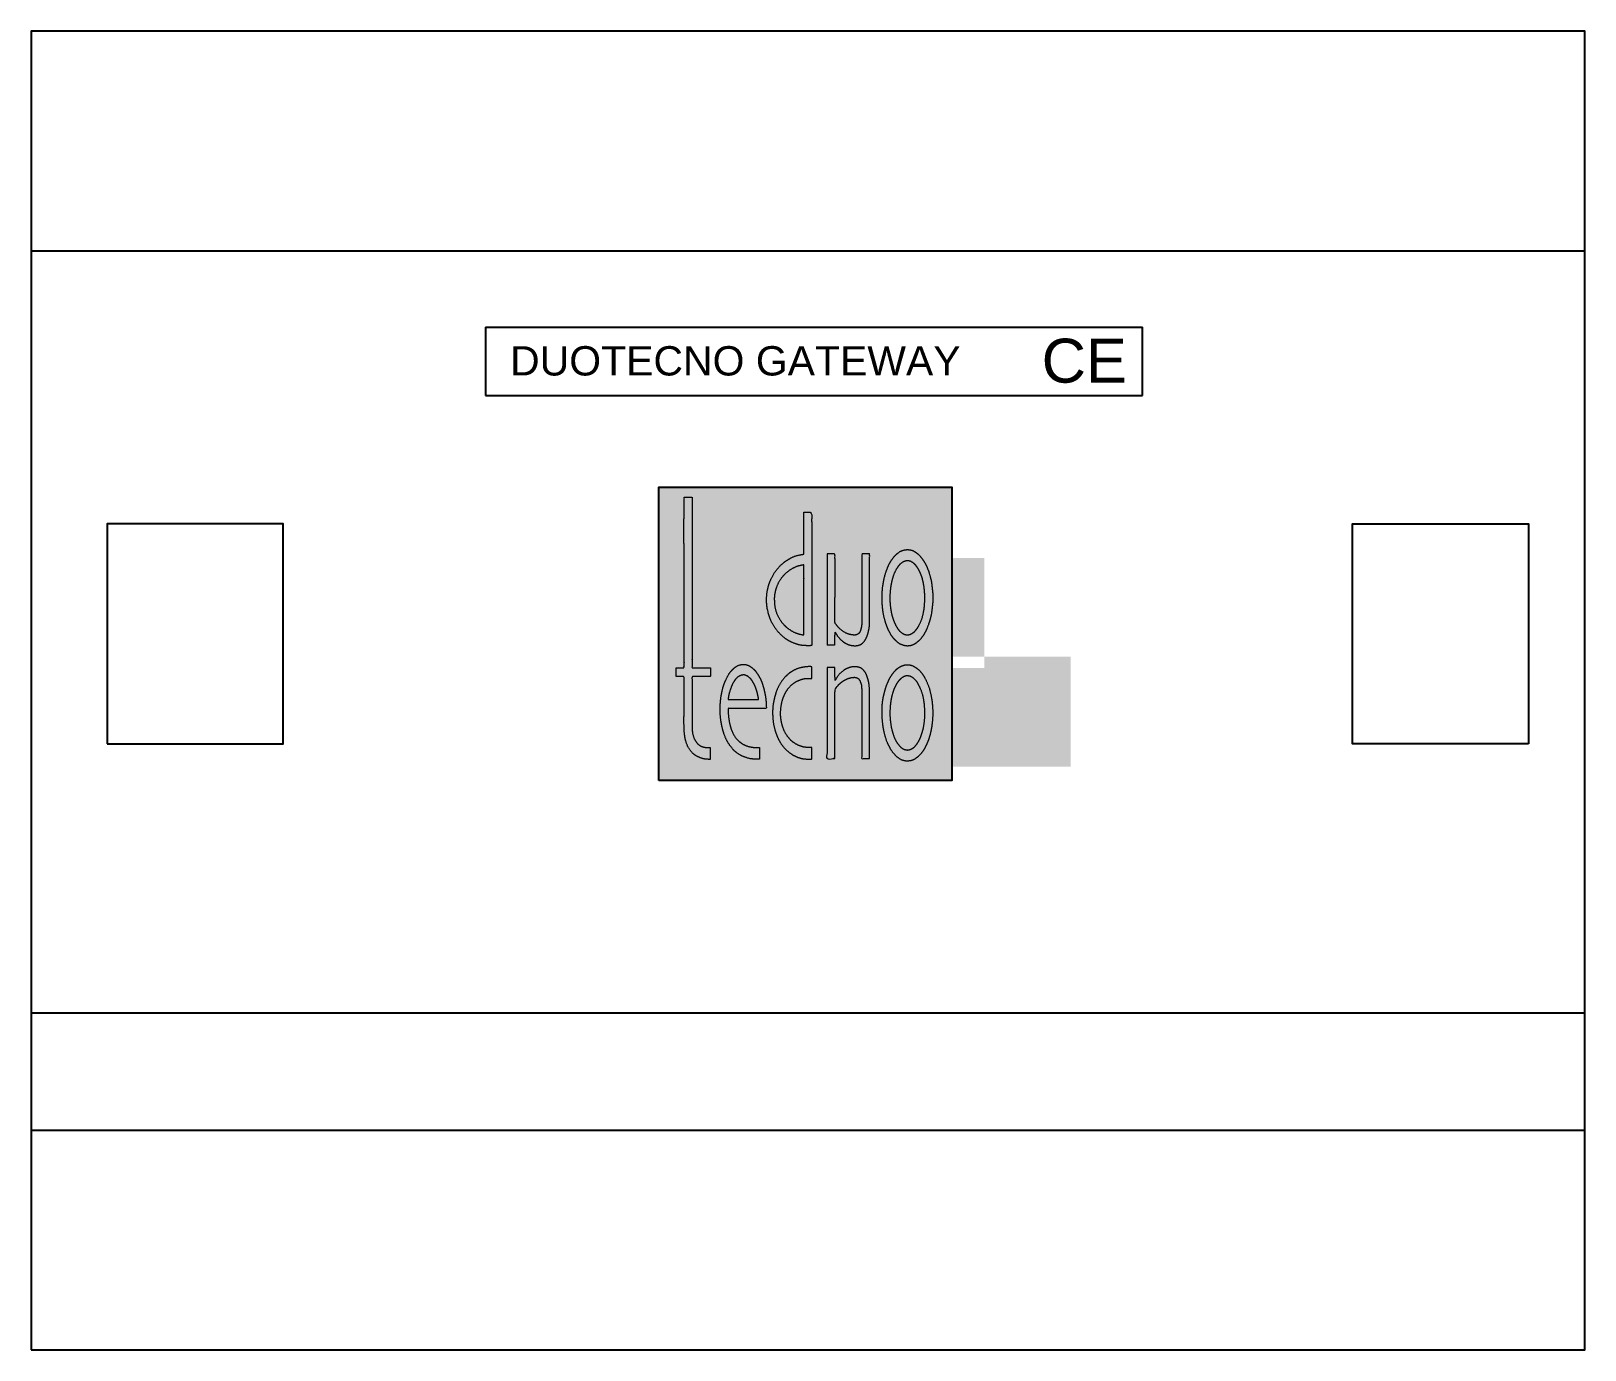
# Model space of a CAD drawing. Header units: centimetres. Extents: x 213.5 to 224.1, y 50.3 to 59.3.
import ezdxf

# ---------------------------------------------------------------- set-up
doc = ezdxf.new("R2010")
doc.units = ezdxf.units.CM
doc.layers.get('0').update_dxf_attribs({"lineweight": 25})
doc.layers.add('Layer 1', color=7, linetype='Continuous', lineweight=25)
doc.styles.add('Arial', font='arial.ttf')

# ---------------------------------------------------------------- blocks, each defined once
blk = doc.blocks.new('block 2')
at = {"layer": 'Layer 1', "linetype": 'Continuous', "lineweight": 0, "true_color": 0xcccccb}
for points in [[(610.1, -299.1), (610.1, -313), (610.1, -323.3), (610.1, -333.7), (610.1, -344.1), (610.1, -354.5), (610.1, -364.9), (610.1, -375.2), (610.1, -385.6), (610.1, -396), (610.1, -409.8), (611.6, -409.8), (612.7, -409.8), (613.8, -409.8), (614.9, -409.8), (616.1, -409.8), (617.2, -409.8), (618.3, -409.8), (619.4, -409.8), (620.5, -409.8), (622, -409.8), (622, -415.5), (620.5, -415.5), (619.4, -415.5), (618.3, -415.5), (617.2, -415.5), (616.1, -415.5), (614.9, -415.5), (613.8, -415.5), (612.7, -415.5), (611.6, -415.5), (610.1, -415.5), (610.1, -419.5), (610.1, -422.5), (610.1, -425.5), (610.1, -428.5), (610.1, -431.5), (610.1, -434.5), (610.1, -437.5), (610.1, -440.5), (610.1, -443.5), (610.1, -447.5), (610.1, -448.4), (610.2, -449.5), (610.3, -450.6), (610.4, -451.7), (610.7, -452.7), (610.9, -453.8), (611.3, -454.8), (611.6, -455.8), (612.1, -456.8), (612.6, -457.6), (612.8, -458), (613.3, -458.5), (613.8, -459), (614.2, -459.4), (614.8, -459.8), (615.3, -460.1), (615.9, -460.5), (616.5, -460.8), (617.1, -461), (617.6, -461.2), (618.1, -461.3), (618.5, -461.4), (618.9, -461.4), (619.3, -461.4), (619.7, -461.5), (620.1, -461.5), (620.5, -461.5), (620.9, -461.5), (621.3, -461.5), (621.9, -461.5), (621.9, -462.4), (621.9, -463.2), (621.9, -463.9), (621.9, -464.6), (621.9, -465.3), (621.9, -466.1), (621.9, -466.8), (621.9, -467.5), (621.9, -468.2), (621.9, -469.2), (621.2, -469.2), (619.9, -469.1), (618.7, -468.9), (617.5, -468.7), (616.3, -468.4), (615.1, -467.9), (614, -467.5), (612.9, -466.9), (611.8, -466.3), (611.3, -465.8), (610.6, -465.2), (609.9, -464.4), (609.2, -463.5), (608.6, -462.6), (608, -461.7), (607.4, -460.7), (607, -459.7), (606.5, -458.7), (606.2, -457.7), (605.9, -456.8), (605.7, -455.9), (605.5, -454.8), (605.3, -453.6), (605.2, -452.5), (605.1, -451.3), (605, -450.1), (605, -449), (604.9, -447.8), (604.9, -446.6), (604.9, -445.7), (604.9, -441.9), (604.9, -439.1), (604.9, -436.3), (604.9, -433.4), (604.9, -430.6), (604.9, -427.8), (604.9, -424.9), (604.9, -422.1), (604.9, -419.3), (604.9, -415.5), (599.8, -415.5), (599.8, -409.8), (600.4, -409.8), (600.9, -409.8), (601.4, -409.8), (601.9, -409.8), (602.4, -409.8), (602.9, -409.8), (603.3, -409.8), (603.8, -409.8), (604.3, -409.8), (604.9, -409.8), (604.9, -398), (604.9, -389.1), (604.9, -380.3), (604.9, -371.4), (604.9, -362.5), (604.9, -353.6), (604.9, -344.8), (604.9, -335.9), (604.9, -327), (604.9, -315.2), (604.9, -313.2), (604.9, -311.7), (604.9, -310.3), (604.9, -309), (604.9, -307.6), (604.9, -306.3), (604.9, -305), (604.9, -303.7), (604.9, -302.5), (604.9, -301.4), (604.9, -300.4), (604.9, -299.6), (604.9, -299.1), (604.9, -298.6), (604.9, -298.4), (604.9, -298.3), (604.9, -298.5), (604.9, -298.7), (604.9, -298.8), (604.9, -298.9), (604.9, -299.1), (604.9, -299.1), (604.9, -299.2), (604.8, -299.2), (604.8, -299.2), (604.7, -299.1), (604.7, -299.1), (604.8, -299.1), (605, -299.1), (605.1, -299), (605.4, -299), (605.7, -299), (606, -299), (606.4, -299), (606.8, -299.1), (607.2, -299.1), (607.6, -299.1), (608.1, -299.1), (608.5, -299.1), (608.9, -299.1), (609.4, -299.1), (610, -299.1)], [(682.6, -308.9), (682.6, -311.2), (682.6, -314), (682.6, -316.9), (682.6, -319.7), (682.6, -322.5), (682.6, -325.4), (682.6, -328.2), (682.6, -331), (682.6, -333.9), (682.6, -336.1), (681.8, -336.2), (680.4, -336.5), (679, -336.8), (677.7, -337.2), (676.4, -337.7), (675.1, -338.2), (673.8, -338.8), (672.6, -339.5), (671.3, -340.2), (670.7, -340.7), (669.9, -341.2), (668.3, -342.7), (666.9, -344.2), (665.5, -345.8), (664.2, -347.4), (663.1, -349.1), (662.1, -350.9), (661.1, -352.8), (660.3, -354.8), (660, -355.6), (659.7, -356.6), (659.3, -358.4), (659, -360.1), (658.8, -361.8), (658.6, -363.4), (658.5, -365.1), (658.5, -366.7), (658.6, -368.3), (658.7, -369.8), (658.9, -371.4), (659.3, -372.9), (659.7, -374.5), (660.1, -376), (660.7, -377.6), (661.4, -379.2), (662.1, -380.8), (663, -382.4), (663.5, -383.3), (664.1, -384.1), (664.5, -384.6), (665, -385.2), (665.5, -385.9), (666, -386.5), (666.6, -387.1), (667.2, -387.8), (667.8, -388.5), (668.5, -389.2), (669.2, -389.9), (670.1, -390.6), (671.1, -391.2), (672.2, -391.9), (673.4, -392.5), (674.7, -393.2), (676.1, -393.8), (677.7, -394.4), (678.7, -394.7), (679.4, -394.9), (680.3, -395), (681.3, -395.2), (682.2, -395.3), (683.2, -395.4), (684.1, -395.4), (685.1, -395.4), (686, -395.4), (687, -395.4), (687.7, -395.4), (687.7, -388.2), (687.7, -379.2), (687.7, -370.2), (687.7, -361.2), (687.7, -352.2), (687.7, -343.2), (687.7, -334.2), (687.7, -325.2), (687.7, -316.2), (687.7, -309), (687.3, -308.9), (686.8, -308.9), (686.2, -308.9), (685.7, -308.9), (685.2, -308.9), (684.6, -308.9), (684.1, -308.9), (683.6, -308.9), (683, -308.9)], [(697.8, -335.8), (702.8, -335.8), (702.8, -339.5), (702.8, -344.1), (702.8, -348.8), (702.8, -353.4), (702.8, -358), (702.8, -362.6), (702.8, -367.2), (702.8, -371.9), (702.8, -376.5), (702.8, -380.2), (702.8, -380.4), (702.9, -380.6), (703, -380.8), (703.1, -381), (703.2, -381.2), (703.3, -381.4), (703.4, -381.6), (703.6, -381.8), (703.7, -382), (703.8, -382.1), (704.2, -382.6), (704.5, -382.9), (704.8, -383.3), (705.2, -383.7), (705.5, -384), (705.9, -384.4), (706.3, -384.8), (706.7, -385.2), (707.2, -385.6), (707.7, -386.1), (708.3, -386.4), (708.9, -386.8), (709.6, -387.2), (710.4, -387.5), (711.3, -387.8), (712.3, -388.1), (713.3, -388.4), (713.9, -388.4), (714.2, -388.5), (714.6, -388.5), (715, -388.5), (715.4, -388.5), (715.7, -388.5), (716.1, -388.5), (716.5, -388.4), (716.9, -388.3), (717.2, -388.2), (717.5, -388), (717.8, -387.9), (718.1, -387.5), (718.4, -387.2), (718.6, -386.9), (718.8, -386.5), (719, -386.2), (719.2, -385.8), (719.4, -385.4), (719.5, -385), (719.6, -384.7), (719.8, -384.1), (719.9, -383.5), (720, -382.8), (720, -382.2), (720.1, -381.6), (720.1, -381.1), (720.2, -380.6), (720.2, -380.1), (720.2, -379.7), (720.2, -379.3), (720.2, -378.8), (720.2, -378.4), (720.2, -378), (720.2, -377.6), (720.2, -377.1), (720.2, -376.7), (720.2, -376.3), (720.2, -375.7), (720.2, -372.4), (720.2, -368.2), (720.2, -364.1), (720.2, -359.9), (720.2, -355.8), (720.2, -351.6), (720.2, -347.5), (720.2, -343.3), (720.2, -339.2), (720.2, -335.8), (720.6, -335.8), (721.1, -335.8), (721.7, -335.8), (722.2, -335.8), (722.7, -335.8), (723.2, -335.8), (723.8, -335.8), (724.3, -335.8), (724.8, -335.8), (725.3, -335.8), (725.3, -339.3), (725.3, -343.6), (725.3, -347.9), (725.3, -352.3), (725.3, -356.6), (725.3, -360.9), (725.3, -365.2), (725.3, -369.6), (725.3, -373.9), (725.3, -377.3), (725.3, -378.1), (725.3, -379.4), (725.2, -380.7), (725.1, -382), (725, -383.3), (724.8, -384.6), (724.6, -385.8), (724.3, -387.1), (724, -388.4), (723.7, -389.1), (723.6, -389.5), (723.3, -390.2), (722.9, -390.9), (722.5, -391.6), (722, -392.3), (721.5, -392.9), (721, -393.5), (720.4, -394), (719.8, -394.5), (719.3, -394.7), (719, -394.9), (718.7, -395), (718.4, -395.1), (718.1, -395.2), (717.7, -395.2), (717.4, -395.3), (717, -395.4), (716.7, -395.4), (716.3, -395.5), (715.9, -395.5), (715.4, -395.5), (714.9, -395.5), (714.4, -395.4), (713.9, -395.3), (713.3, -395.2), (712.7, -395.1), (712, -394.9), (711.6, -394.8), (711, -394.5), (710.6, -394.3), (710.2, -394.1), (709.7, -393.8), (709.3, -393.6), (708.8, -393.3), (708.3, -393), (707.9, -392.6), (707.4, -392.3), (706.9, -391.9), (706.4, -391.4), (705.8, -390.8), (705.3, -390.2), (704.8, -389.6), (704.2, -388.8), (703.7, -388), (703.1, -387.1), (702.9, -386.6), (702.8, -387.3), (702.8, -388.2), (702.8, -389), (702.8, -389.9), (702.8, -390.8), (702.8, -391.6), (702.8, -392.5), (702.8, -393.4), (702.8, -394.3), (702.8, -395), (702.4, -395), (701.9, -395), (701.4, -395), (700.8, -395), (700.3, -395), (699.8, -395), (699.2, -395), (698.7, -395), (698.2, -395), (697.7, -395), (697.7, -390), (697.7, -386.4), (697.7, -382.9), (697.7, -379.6), (697.7, -376.5), (697.7, -373.5), (697.7, -370.7), (697.7, -368.1), (697.7, -365.7), (697.7, -363.2), (697.7, -360.7), (697.7, -358.2), (697.7, -355.5), (697.7, -352.8), (697.7, -350), (697.7, -347.2), (697.7, -344.2), (697.7, -341.5), (697.8, -339.2), (697.8, -337.3), (697.8, -335.8), (697.8, -334.8), (697.8, -334.2), (697.8, -334.1), (697.8, -334.4), (697.8, -334.9), (697.8, -335.3), (697.8, -335.6), (697.8, -335.8), (697.8, -336), (697.8, -336.1), (697.8, -336.1), (697.8, -336.1), (697.8, -336), (697.8, -335.9), (697.8, -335.9), (697.8, -335.8), (697.8, -335.8), (697.8, -335.8), (697.8, -335.8)], [(765.2, -353.3), (764.9, -352.2), (764.6, -350.9), (764.2, -349.6), (763.8, -348.3), (763.4, -347), (762.9, -345.8), (762.4, -344.5), (761.9, -343.3), (761.3, -342), (760.7, -341.1), (760.4, -340.6), (759.9, -339.7), (759.2, -338.8), (758.6, -338), (757.8, -337.2), (757.1, -336.5), (756.3, -335.8), (755.5, -335.1), (754.6, -334.5), (754.1, -334.2), (753.6, -334), (753, -333.8), (752.4, -333.6), (751.8, -333.4), (751.2, -333.3), (750.6, -333.2), (750, -333.2), (749.4, -333.2), (748.7, -333.2), (748.2, -333.3), (747.8, -333.3), (747, -333.6), (746.3, -333.9), (745.6, -334.2), (744.9, -334.6), (744.3, -335), (743.6, -335.4), (743, -335.9), (742.4, -336.4), (742.1, -336.7), (741.5, -337.3), (740.9, -338.1), (740.3, -338.9), (739.8, -339.7), (739.2, -340.5), (738.7, -341.4), (738.2, -342.2), (737.8, -343.1), (737.3, -344), (737, -344.7), (736.5, -345.8), (736.2, -346.7), (735.9, -347.6), (735.6, -348.6), (735.4, -349.6), (735.1, -350.6), (734.8, -351.7), (734.5, -352.8), (734.2, -354), (734, -355.3), (733.8, -356.6), (733.6, -358.1), (733.5, -359.7), (733.4, -361.4), (733.3, -363.3), (733.3, -365.2), (733.4, -367.3), (733.5, -368.5), (733.5, -369.7), (733.7, -371.3), (734, -372.8), (734.2, -374.4), (734.5, -375.9), (734.9, -377.5), (735.3, -379), (735.7, -380.5), (736.2, -382), (736.6, -383.2), (736.9, -383.9), (737.4, -384.9), (737.8, -385.8), (738.3, -386.7), (738.8, -387.6), (739.4, -388.5), (740, -389.4), (740.6, -390.3), (741.2, -391.1), (741.8, -391.7), (742.1, -392.1), (742.7, -392.6), (743.3, -393.1), (744, -393.6), (744.7, -394.1), (745.4, -394.5), (746.1, -394.8), (746.9, -395.1), (747.7, -395.4), (748.1, -395.5), (748.6, -395.6), (749.4, -395.6), (750.2, -395.6), (750.9, -395.5), (751.7, -395.4), (752.4, -395.2), (753.1, -395), (753.9, -394.7), (754.6, -394.3), (754.9, -394.1), (755.4, -393.8), (756.1, -393.2), (756.8, -392.6), (757.5, -391.9), (758.1, -391.3), (758.7, -390.6), (759.3, -389.9), (759.8, -389.1), (760.3, -388.3), (760.6, -387.9), (761.2, -387), (761.7, -385.8), (762.2, -384.6), (762.7, -383.5), (763.2, -382.3), (763.6, -381), (764.1, -379.8), (764.4, -378.6), (764.8, -377.3), (765, -376.3), (765.3, -374.9), (765.6, -372.4), (765.9, -369.8), (766.1, -367.3), (766.1, -364.8), (766.1, -362.3), (766, -359.8), (765.8, -357.2), (765.4, -354.7)], [(641.8, -458.4), (641.2, -458), (640.3, -457.2), (639.5, -456.3), (638.7, -455.4), (638, -454.4), (637.4, -453.4), (636.8, -452.4), (636.2, -451.3), (635.8, -450.2), (635.5, -449.6), (635.2, -448.8), (634.9, -447.3), (634.5, -445.9), (634.2, -444.4), (634, -442.9), (633.8, -441.4), (633.6, -439.9), (633.5, -438.4), (633.5, -436.9), (633.5, -436.1), (635.6, -436.1), (638.2, -436.1), (640.7, -436.1), (643.3, -436.1), (645.9, -436.1), (648.5, -436.1), (651.1, -436.1), (653.7, -436.1), (656.3, -436.1), (658.3, -436.1), (658.3, -434.8), (658.2, -433.3), (658.1, -431.7), (657.9, -430.2), (657.7, -428.6), (657.5, -427.1), (657.2, -425.6), (656.9, -424.1), (656.5, -422.6), (656.1, -421.4), (655.9, -420.6), (655.4, -419.4), (654.9, -418.2), (654.4, -417), (653.7, -415.8), (653.1, -414.7), (652.4, -413.6), (651.6, -412.5), (650.8, -411.4), (650.3, -410.9), (650, -410.5), (649.3, -410), (648.7, -409.5), (648, -409), (647.3, -408.7), (646.5, -408.3), (645.8, -408), (645, -407.8), (644.2, -407.6), (643.7, -407.6), (643.3, -407.6), (642.6, -407.7), (641.8, -407.8), (641.1, -408), (640.5, -408.2), (639.8, -408.5), (639.1, -408.8), (638.5, -409.2), (637.9, -409.6), (637.6, -409.8), (637.1, -410.3), (636.5, -410.8), (636, -411.4), (635.4, -412.1), (634.9, -412.7), (634.5, -413.3), (634, -414), (633.6, -414.7), (633.1, -415.4), (632.9, -415.9), (632.4, -416.9), (631.9, -418), (631.4, -419.2), (631, -420.4), (630.6, -421.6), (630.2, -422.8), (629.9, -424.1), (629.6, -425.3), (629.3, -426.5), (629.1, -427.5), (628.9, -428.7), (628.8, -430.1), (628.6, -431.5), (628.5, -433), (628.5, -434.4), (628.4, -435.8), (628.4, -437.3), (628.4, -438.7), (628.4, -440.2), (628.5, -441.3), (628.6, -442.2), (628.7, -442.9), (628.8, -443.7), (628.9, -444.4), (629, -445.2), (629.2, -446), (629.3, -446.9), (629.4, -447.7), (629.6, -448.6), (629.8, -449.6), (630.1, -450.6), (630.4, -451.7), (630.9, -452.8), (631.4, -454), (631.9, -455.3), (632.6, -456.7), (633.3, -458.1), (633.8, -458.9), (634.2, -459.5), (634.9, -460.5), (635.7, -461.5), (636.6, -462.5), (637.5, -463.4), (638.4, -464.2), (639.4, -465), (640.5, -465.8), (641.6, -466.5), (642.2, -466.8), (642.9, -467.2), (644.1, -467.6), (645.4, -468), (646.6, -468.4), (647.9, -468.6), (649.2, -468.9), (650.5, -469), (651.8, -469.1), (653.1, -469.1), (653.8, -469.1), (653.8, -468.4), (653.8, -467.6), (653.8, -466.9), (653.8, -466.1), (653.8, -465.3), (653.8, -464.5), (653.8, -463.7), (653.8, -462.9), (653.8, -462.1), (653.8, -461.5), (653.2, -461.5), (652.7, -461.5), (652.2, -461.5), (651.7, -461.5), (651.1, -461.5), (650.5, -461.5), (649.9, -461.4), (649.3, -461.4), (648.7, -461.3), (648, -461.2), (647.3, -461.1), (646.6, -460.9), (645.8, -460.6), (645, -460.2), (644.1, -459.8), (643.2, -459.4), (642.3, -458.8)], [(673.9, -412.8), (674.5, -412.4), (675, -412.1), (675.5, -411.8), (676.1, -411.6), (676.6, -411.3), (677.2, -411), (677.8, -410.7), (678.5, -410.4), (679.1, -410.1), (679.9, -409.9), (680.7, -409.6), (681.5, -409.5), (682.5, -409.3), (683.5, -409.2), (684.6, -409.1), (685.8, -409.1), (687.1, -409.1), (687.8, -409.1), (687.8, -409.7), (687.8, -410.5), (687.8, -411.3), (687.8, -412.1), (687.8, -412.9), (687.8, -413.7), (687.8, -414.5), (687.8, -415.3), (687.8, -416), (687.8, -416.7), (687.2, -416.6), (686.1, -416.6), (685, -416.7), (684, -416.8), (682.9, -417), (681.9, -417.2), (680.9, -417.4), (679.9, -417.8), (678.9, -418.1), (678.3, -418.4), (677.8, -418.7), (677.4, -419), (676.9, -419.2), (676.5, -419.5), (676.1, -419.8), (675.7, -420.2), (675.2, -420.5), (674.7, -420.9), (674.3, -421.3), (673.8, -421.7), (673.3, -422.2), (672.8, -422.8), (672.3, -423.4), (671.8, -424.1), (671.3, -424.9), (670.8, -425.8), (670.3, -426.7), (670.1, -427.2), (669.7, -428.1), (669.4, -428.8), (669.2, -429.5), (668.9, -430.2), (668.7, -431), (668.5, -431.9), (668.3, -432.7), (668, -433.6), (667.8, -434.5), (667.6, -435.5), (667.5, -436.6), (667.5, -437.8), (667.5, -439), (667.5, -440.3), (667.7, -441.8), (667.8, -443.3), (668.1, -444.9), (668.3, -445.8), (668.5, -446.6), (668.9, -447.9), (669.4, -449.3), (670, -450.5), (670.6, -451.8), (671.3, -453), (672, -454.1), (672.9, -455.3), (673.7, -456.4), (674.3, -456.9), (674.7, -457.3), (675.6, -457.9), (676.4, -458.5), (677.2, -459.1), (678.1, -459.6), (679, -460), (680, -460.4), (680.9, -460.7), (681.9, -461), (682.5, -461.2), (682.9, -461.3), (683.5, -461.3), (684, -461.4), (684.6, -461.4), (685.1, -461.5), (685.7, -461.5), (686.2, -461.5), (686.8, -461.5), (687.3, -461.5), (687.8, -461.5), (687.8, -469), (687, -469.1), (685.6, -469.1), (684.2, -469), (682.8, -468.8), (681.5, -468.5), (680.1, -468.2), (678.8, -467.8), (677.5, -467.3), (676.3, -466.8), (675.6, -466.4), (674.9, -466), (673.8, -465.2), (672.8, -464.5), (671.9, -463.7), (671, -462.9), (670.3, -462.1), (669.6, -461.3), (668.9, -460.5), (668.4, -459.8), (667.8, -459), (667.4, -458.1), (666.9, -457.3), (666.4, -456.5), (666, -455.7), (665.6, -454.8), (665.2, -454), (664.8, -453.1), (664.6, -452.4), (664.3, -451.4), (663.9, -450.2), (663.6, -449), (663.3, -447.7), (663.1, -446.5), (662.9, -445.2), (662.7, -444), (662.6, -442.7), (662.4, -441.5), (662.4, -440.2), (662.3, -438.8), (662.4, -437.4), (662.5, -435.9), (662.7, -434.4), (662.9, -432.8), (663.2, -431.1), (663.5, -429.4), (663.8, -428.4), (664, -427.7), (664.4, -426.4), (664.8, -425.2), (665.2, -424.1), (665.7, -423), (666.1, -422.1), (666.5, -421.2), (667, -420.4), (667.4, -419.8), (667.9, -419.1), (668.3, -418.5), (668.7, -418), (669.1, -417.5), (669.4, -417.1), (669.7, -416.7), (670, -416.3), (670.3, -416), (670.6, -415.7), (670.9, -415.4), (671.2, -415.1), (671.5, -414.8), (671.9, -414.4), (672.3, -414.1), (672.7, -413.8), (673.2, -413.4), (673.6, -413.1), (673.9, -412.8), (674.2, -412.6), (674.4, -412.5), (674.5, -412.4), (674.5, -412.4), (674.5, -412.4), (674.3, -412.5), (674.2, -412.6), (674.1, -412.7), (674, -412.8), (673.9, -412.8), (673.9, -412.9), (673.8, -412.9), (673.8, -412.9), (673.9, -412.9), (673.9, -412.9), (673.9, -412.8), (673.9, -412.8), (673.9, -412.8), (673.9, -412.8), (673.9, -412.8), (673.9, -412.8)], [(709.8, -410.6), (710.2, -410.4), (711.1, -410), (711.9, -409.7), (712.8, -409.5), (713.7, -409.3), (714.6, -409.2), (715.5, -409.1), (716.4, -409.1), (717.3, -409.2), (717.8, -409.3), (718.2, -409.4), (718.4, -409.5), (718.7, -409.6), (719, -409.7), (719.3, -409.9), (719.6, -410), (719.9, -410.2), (720.2, -410.4), (720.5, -410.6), (720.8, -410.8), (721.1, -411.1), (721.4, -411.4), (721.7, -411.8), (722, -412.2), (722.3, -412.7), (722.6, -413.2), (722.9, -413.7), (723.1, -414), (723.4, -414.7), (723.8, -415.9), (724.2, -417.1), (724.5, -418.4), (724.7, -419.6), (724.9, -420.9), (725.1, -422.1), (725.2, -423.4), (725.3, -424.7), (725.3, -425.4), (725.3, -429), (725.3, -433.5), (725.3, -438), (725.3, -442.5), (725.3, -447.1), (725.3, -451.6), (725.3, -456.1), (725.3, -460.6), (725.3, -465.1), (725.3, -468.7), (724.8, -468.7), (724.3, -468.7), (723.8, -468.7), (723.2, -468.7), (722.7, -468.7), (722.2, -468.7), (721.7, -468.7), (721.1, -468.7), (720.6, -468.7), (720.2, -468.7), (720.2, -465), (720.2, -460.3), (720.2, -455.7), (720.2, -451), (720.2, -446.4), (720.2, -441.7), (720.2, -437), (720.2, -432.4), (720.2, -427.7), (720.2, -424), (720.1, -423.5), (720.1, -422.9), (720, -422.3), (720, -421.7), (719.9, -421), (719.7, -420.4), (719.6, -419.8), (719.4, -419.3), (719.2, -418.7), (719, -418.2), (718.9, -417.9), (718.6, -417.6), (718.4, -417.3), (718.1, -417.1), (717.8, -416.8), (717.5, -416.6), (717.2, -416.4), (716.8, -416.2), (716.5, -416.1), (716.1, -416), (715.6, -416), (715.1, -416), (714.5, -416.1), (713.9, -416.2), (713.3, -416.2), (712.7, -416.4), (712.1, -416.5), (711.6, -416.7), (711, -416.8), (710.6, -417), (710, -417.2), (709.1, -417.8), (708.3, -418.3), (707.4, -418.9), (706.6, -419.5), (705.9, -420.2), (705.2, -420.9), (704.5, -421.7), (703.8, -422.4), (703.5, -422.9), (703.4, -423), (703.3, -423.2), (703.2, -423.3), (703.1, -423.5), (703, -423.6), (703, -423.8), (702.9, -423.9), (702.9, -424.1), (702.8, -424.2), (702.8, -424.4), (702.8, -468.7), (697.7, -468.7), (697.7, -409.6), (698.2, -409.6), (698.7, -409.6), (699.2, -409.6), (699.8, -409.6), (700.3, -409.6), (700.8, -409.6), (701.4, -409.6), (701.9, -409.6), (702.4, -409.6), (702.8, -409.6), (702.8, -410.3), (702.8, -411.2), (702.8, -412), (702.8, -412.9), (702.8, -413.8), (702.8, -414.7), (702.8, -415.5), (702.8, -416.4), (702.8, -417.3), (702.9, -418), (703.2, -417.4), (703.6, -416.8), (704, -416.1), (704.4, -415.6), (704.8, -415), (705.1, -414.6), (705.5, -414.1), (705.9, -413.7), (706.2, -413.4), (706.5, -413.1), (706.9, -412.7), (707.2, -412.5), (707.5, -412.2), (707.9, -411.9), (708.2, -411.7), (708.6, -411.4), (708.9, -411.2), (709.2, -411), (709.5, -410.8), (709.7, -410.7), (709.9, -410.6), (710, -410.5), (710, -410.5), (710, -410.5), (710, -410.5), (709.9, -410.5), (709.8, -410.6), (709.8, -410.6), (709.8, -410.6), (709.7, -410.7), (709.7, -410.7), (709.7, -410.7), (709.7, -410.7), (709.7, -410.7), (709.7, -410.7), (709.8, -410.6), (709.8, -410.6), (709.8, -410.6), (709.8, -410.6), (709.8, -410.6)], [(765.7, -431.2), (765.6, -430.3), (765.3, -428.6), (764.9, -426.9), (764.5, -425.2), (764, -423.6), (763.5, -421.9), (762.9, -420.3), (762.2, -418.7), (761.5, -417.1), (761, -416.3), (760.7, -415.8), (760.2, -414.9), (759.6, -414), (759, -413.2), (758.3, -412.4), (757.6, -411.6), (756.8, -410.9), (756.1, -410.2), (755.2, -409.6), (754.7, -409.3), (754.3, -409), (753.6, -408.7), (752.9, -408.4), (752.1, -408.2), (751.4, -408), (750.6, -407.9), (749.8, -407.8), (749, -407.8), (748.3, -407.9), (747.8, -408), (747.3, -408.1), (746.5, -408.5), (745.6, -408.9), (744.9, -409.3), (744.1, -409.8), (743.4, -410.3), (742.7, -410.9), (742, -411.5), (741.4, -412.2), (741.1, -412.5), (740.5, -413.2), (739.9, -414.1), (739.3, -415), (738.8, -416), (738.2, -416.9), (737.7, -417.9), (737.3, -418.9), (736.8, -419.8), (736.4, -420.8), (736.1, -421.7), (735.7, -422.7), (735.1, -425.1), (734.6, -427.5), (734.1, -429.9), (733.8, -432.4), (733.6, -434.8), (733.4, -437.2), (733.4, -439.7), (733.4, -442.2), (733.5, -443.3), (733.6, -444.3), (733.8, -446.1), (734, -447.8), (734.3, -449.6), (734.7, -451.3), (735.1, -453), (735.6, -454.7), (736.1, -456.4), (736.7, -458.1), (737.1, -459.1), (737.4, -459.7), (737.9, -460.7), (738.4, -461.7), (739, -462.7), (739.6, -463.6), (740.3, -464.5), (741, -465.4), (741.7, -466.3), (742.5, -467.1), (743, -467.6), (743.3, -467.9), (744, -468.4), (744.7, -468.8), (745.4, -469.2), (746.2, -469.5), (746.9, -469.8), (747.7, -470), (748.5, -470.2), (749.3, -470.3), (749.8, -470.3), (750.3, -470.3), (751.1, -470.2), (751.9, -470), (752.7, -469.8), (753.5, -469.5), (754.2, -469.1), (754.9, -468.7), (755.6, -468.3), (756.3, -467.8), (756.6, -467.5), (757.1, -467.1), (757.7, -466.4), (758.3, -465.8), (758.8, -465.1), (759.3, -464.4), (759.8, -463.7), (760.3, -463), (760.8, -462.3), (761.2, -461.5), (761.5, -460.9), (762, -460), (762.5, -458.8), (763, -457.7), (763.4, -456.5), (763.8, -455.3), (764.2, -454), (764.5, -452.8), (764.8, -451.6), (765.1, -450.3), (765.3, -449.4), (765.5, -448.2), (765.8, -446.3), (765.9, -444.3), (766.1, -442.3), (766.2, -440.3), (766.2, -438.3), (766.1, -436.3), (766, -434.3), (765.9, -432.4)]]:
    blk.add_hatch(color=254, dxfattribs=at).paths.add_polyline_path(points)
at = {"layer": 'Layer 1', "lineweight": 5}
for points, knots in [([(610.1, -299.1), (610.1, -326.8), (610.1, -382.2), (610.1, -409.8), (613.1, -409.8), (619, -409.8), (622, -409.8), (622, -412.7), (622, -415.5), (619, -415.5), (613.1, -415.5), (610.1, -415.5), (610.1, -423.5), (610.1, -439.5), (610.1, -447.5), (610.1, -448.2), (610.2, -450.1), (610.5, -452.8), (611.3, -455.3), (612.2, -457), (612.6, -457.6), (613.4, -458.9), (616, -460.8), (617.6, -461.2), (618.6, -461.5), (620.8, -461.5), (621.9, -461.5), (621.9, -463.4), (621.9, -467.3), (621.9, -469.2), (621.2, -469.2), (619, -469.1), (616.2, -468.5), (613.6, -467.4), (611.8, -466.3), (611.3, -465.8), (610.2, -465), (607.7, -461.8), (606.3, -458.1), (605.9, -456.8), (605.6, -455.5), (605, -451.3), (604.9, -447.1), (604.9, -445.7), (604.9, -438.2), (605, -423), (604.9, -415.5), (602.4, -415.5), (599.8, -415.5), (599.8, -412.7), (599.8, -409.8), (601.1, -409.8), (603.7, -409.8), (604.9, -409.8), (605, -386.2), (604.9, -338.9), (604.9, -315.2), (604.9, -311.2), (605, -303.1), (604.9, -299.1), (604.9, -299.1), (605, -299.1), (606.2, -299.1), (608.7, -299.1), (610, -299.1)], [0, 0, 0, 0.147439, 0.294877, 0.294877, 0.310672, 0.326467, 0.326467, 0.341439, 0.341439, 0.357233, 0.373028, 0.373028, 0.415702, 0.458377, 0.458377, 0.461812, 0.465248, 0.468684, 0.472119, 0.475555, 0.475555, 0.483573, 0.491591, 0.491591, 0.496916, 0.502241, 0.502241, 0.511716, 0.521191, 0.521191, 0.524659, 0.528127, 0.531596, 0.535064, 0.538532, 0.538532, 0.545187, 0.551842, 0.558498, 0.558498, 0.565657, 0.572816, 0.579975, 0.579975, 0.618754, 0.657534, 0.657534, 0.67072, 0.67072, 0.685292, 0.685292, 0.691915, 0.698539, 0.698539, 0.821647, 0.944755, 0.944755, 0.965777, 0.986799, 0.986799, 0.986969, 0.986969, 0.993485, 1, 1, 1]), ([(682.6, -308.9), (682.6, -315.7), (682.6, -329.3), (682.6, -336.1), (681, -336.3), (676.2, -337.4), (672, -339.8), (670.7, -340.7), (669.7, -341.4), (667.1, -343.7), (664.1, -347.3), (661.7, -351.3), (660.4, -354.5), (660, -355.6), (659.5, -357.3), (658.4, -362.6), (658.5, -369.8), (660.2, -376.8), (662.5, -381.7), (663.5, -383.3), (664.2, -384.3), (666.4, -387.1), (669.9, -390.4), (674, -393), (677.5, -394.3), (678.7, -394.7), (680.9, -395.3), (685.5, -395.5), (687.7, -395.4), (687.7, -373.8), (687.7, -330.6), (687.7, -309), (686.5, -308.9), (683.9, -308.9), (682.6, -308.9)], [0, 0, 0, 0.075629, 0.151258, 0.151258, 0.169319, 0.18738, 0.205442, 0.205442, 0.218796, 0.232151, 0.245506, 0.25886, 0.272215, 0.272215, 0.293012, 0.313808, 0.334605, 0.355401, 0.376198, 0.376198, 0.389814, 0.40343, 0.417046, 0.430662, 0.444278, 0.444278, 0.469505, 0.494732, 0.494732, 0.733125, 0.971518, 0.971518, 0.985759, 1, 1, 1]), ([(697.8, -335.8), (700.3, -335.8), (702.8, -335.8), (702.9, -346.9), (702.8, -369.1), (702.8, -380.2), (702.8, -380.5), (703.1, -381.2), (703.7, -381.9), (703.8, -382.1), (704.3, -382.7), (705.8, -384.4), (708.2, -386.3), (710.9, -387.8), (713.1, -388.3), (713.9, -388.4), (714.4, -388.5), (715.8, -388.6), (717.1, -388.3), (717.5, -388), (717.9, -387.8), (719, -386.6), (719.5, -385.2), (719.6, -384.7), (719.8, -384.1), (720.1, -382.5), (720.2, -380.2), (720.2, -378), (720.2, -376.3), (720.2, -375.7), (720.2, -365.8), (720.1, -345.8), (720.2, -335.8), (721.5, -335.8), (724, -335.8), (725.3, -335.8), (725.3, -346.2), (725.3, -367), (725.3, -377.3), (725.3, -378.8), (725.2, -383.3), (724.2, -387.7), (723.7, -389.1), (723.6, -389.5), (723, -390.7), (722.1, -392.3), (720.9, -393.7), (719.8, -394.5), (719.3, -394.7), (718.9, -394.9), (717.5, -395.4), (715.5, -395.5), (713.5, -395.3), (712.1, -394.9), (711.6, -394.8), (710.9, -394.5), (708.8, -393.4), (706.4, -391.5), (704.4, -389.2), (703.2, -387.2), (702.9, -386.6), (702.8, -388.7), (702.8, -392.9), (702.8, -395), (701.6, -395), (699, -395), (697.7, -395), (697.7, -380.2), (697.7, -350.6), (697.8, -335.8)], [0, 0, 0, 0.019573, 0.019573, 0.104935, 0.190297, 0.190297, 0.192508, 0.19472, 0.196931, 0.196931, 0.203053, 0.209174, 0.215296, 0.221417, 0.227539, 0.227539, 0.231043, 0.234547, 0.238051, 0.238051, 0.241971, 0.245892, 0.249812, 0.249812, 0.254276, 0.258741, 0.263205, 0.26767, 0.272134, 0.272134, 0.351286, 0.430438, 0.430438, 0.440546, 0.450654, 0.450654, 0.533054, 0.615455, 0.615455, 0.627199, 0.638943, 0.650688, 0.650688, 0.654187, 0.657686, 0.661185, 0.664684, 0.668183, 0.668183, 0.671831, 0.675479, 0.679127, 0.682775, 0.686423, 0.686423, 0.692351, 0.698279, 0.704207, 0.710135, 0.716063, 0.716063, 0.732606, 0.749149, 0.749149, 0.759178, 0.769207, 0.769207, 0.884603, 1, 1, 1]), ([(765.2, -353.3), (764.5, -350.1), (762.4, -343.9), (760.7, -341.1), (760.1, -340.1), (758, -337.1), (755.2, -334.8), (754.1, -334.2), (752.8, -333.5), (749.7, -333), (748.2, -333.3), (747.3, -333.4), (744.8, -334.4), (742.7, -336.1), (742.1, -336.7), (740.4, -338.5), (737.9, -342.5), (737, -344.7), (736.4, -346.1), (735, -350.4), (733.8, -356.4), (733.3, -362.4), (733.4, -367), (733.5, -368.5), (733.7, -372.2), (735.2, -379.6), (736.6, -383.2), (737.5, -385.5), (740, -389.9), (741.8, -391.7), (742.4, -392.4), (744.6, -394.2), (747.2, -395.3), (748.1, -395.5), (749, -395.7), (751.7, -395.6), (754.2, -394.6), (754.9, -394.1), (755.8, -393.5), (758.2, -391.4), (760.1, -388.8), (760.6, -387.9), (762.2, -385.2), (764.3, -379.3), (765, -376.3), (765.6, -373.5), (766.5, -364.8), (765.7, -356.1), (765.2, -353.3)], [0, 0, 0, 0.051126, 0.102253, 0.102253, 0.120905, 0.139558, 0.15821, 0.15821, 0.180847, 0.203485, 0.203485, 0.217074, 0.230662, 0.244251, 0.244251, 0.281276, 0.318301, 0.318301, 0.342204, 0.366107, 0.39001, 0.413914, 0.437817, 0.437817, 0.49714, 0.556464, 0.556464, 0.595409, 0.634355, 0.634355, 0.648495, 0.662635, 0.676775, 0.676775, 0.690044, 0.703313, 0.716582, 0.716582, 0.732907, 0.749231, 0.765555, 0.765555, 0.81429, 0.863024, 0.863024, 0.908683, 0.954341, 1, 1, 1]), ([(760.6, -371.8), (760.3, -373.4), (759.3, -378), (757.3, -382.4), (756.5, -383.7), (756.2, -384.1), (755.4, -385.2), (754.1, -386.6), (752.6, -387.7), (751.3, -388.2), (750.8, -388.3), (750.2, -388.5), (748.2, -388.3), (746.5, -387.4), (746, -387), (745.2, -386.5), (743.4, -384.4), (742, -381.9), (741.7, -381.1), (740.3, -378.2), (738.9, -372), (738.6, -368.9), (738.3, -365.3), (738.7, -358.1), (739.4, -354.6), (739.7, -353.3), (740.8, -349.4), (742.5, -345.8), (743.3, -344.7), (743.5, -344.4), (744.3, -343.3), (745.5, -342.1), (747, -341.1), (748.2, -340.6), (748.7, -340.5), (749.3, -340.4), (751.1, -340.4), (752.7, -341.2), (753.2, -341.5), (754, -342), (755.9, -344.1), (757.3, -346.5), (757.7, -347.3), (759, -349.9), (760.4, -355.6), (760.7, -358.4), (761.1, -361.8), (761, -368.5), (760.6, -371.8)], [0, 0, 0, 0.033185, 0.06637, 0.099555, 0.099555, 0.108857, 0.118158, 0.127459, 0.136761, 0.146062, 0.146062, 0.158889, 0.171717, 0.184545, 0.184545, 0.203501, 0.222457, 0.241413, 0.241413, 0.307527, 0.37364, 0.37364, 0.449583, 0.525526, 0.525526, 0.553319, 0.581111, 0.608904, 0.608904, 0.617703, 0.626502, 0.635301, 0.644099, 0.652898, 0.652898, 0.66453, 0.676161, 0.687792, 0.687792, 0.706277, 0.724762, 0.743247, 0.743247, 0.802295, 0.861343, 0.861343, 0.930671, 1, 1, 1]), ([(682.6, -388.5), (681, -388.3), (676.5, -387), (672.6, -384.5), (671.4, -383.5), (670.5, -382.7), (667.9, -379.9), (665.4, -375.7), (663.9, -371), (663.5, -367.3), (663.5, -366.1), (663.4, -365), (663.7, -361.7), (664.8, -357.4), (666.7, -353.4), (668.8, -350.7), (669.5, -349.9), (670.1, -349.2), (672.2, -347.3), (675.4, -345.2), (678.8, -343.8), (681.6, -343.2), (682.6, -343), (682.6, -351.6), (682.6, -368.8), (682.6, -377.3), (682.6, -380.1), (682.6, -385.7), (682.6, -388.5)], [0, 0, 0, 0.035112, 0.070224, 0.105336, 0.105336, 0.134143, 0.16295, 0.191756, 0.220563, 0.24937, 0.24937, 0.275331, 0.301292, 0.327253, 0.353214, 0.379175, 0.379175, 0.400672, 0.422169, 0.443666, 0.465163, 0.48666, 0.48666, 0.680286, 0.873912, 0.873912, 0.936956, 1, 1, 1]), ([(641.8, -458.4), (640.6, -457.6), (637.8, -454.6), (636, -450.9), (635.5, -449.6), (634.4, -446.3), (633.5, -439.5), (633.5, -436.1), (639.7, -436.1), (652.1, -436.1), (658.3, -436.1), (658.3, -432.4), (657.2, -424.9), (656.1, -421.4), (655.7, -419.9), (653.9, -415.7), (651.4, -412), (650.3, -410.9), (649.6, -410.2), (647.4, -408.5), (644.7, -407.6), (643.7, -407.6), (642.9, -407.6), (640.4, -408), (638.2, -409.3), (637.6, -409.8), (636.1, -411.1), (633.7, -414.2), (632.9, -415.9), (631.4, -418.7), (629.6, -424.5), (629.1, -427.5), (628.5, -430.9), (628.3, -437.9), (628.5, -441.3), (628.6, -442.5), (629.1, -445.9), (630.1, -450.4), (631.6, -454.8), (633.2, -457.9), (633.8, -458.9), (634.6, -460.1), (637.3, -463.6), (640.9, -466.2), (642.2, -466.8), (643.6, -467.5), (647.8, -468.9), (652.3, -469.1), (653.8, -469.1), (653.8, -467.2), (653.8, -463.4), (653.8, -461.5), (653, -461.5), (650.6, -461.5), (647.5, -461.1), (644.5, -460.1), (642.4, -458.9), (641.8, -458.4)], [0, 0, 0, 0.017119, 0.034239, 0.051358, 0.051358, 0.095126, 0.138894, 0.138894, 0.218107, 0.29732, 0.29732, 0.344919, 0.392518, 0.392518, 0.411622, 0.430726, 0.44983, 0.44983, 0.461297, 0.472765, 0.484233, 0.484233, 0.494384, 0.504535, 0.514686, 0.514686, 0.538822, 0.562958, 0.562958, 0.601517, 0.640075, 0.640075, 0.683875, 0.727675, 0.727675, 0.74215, 0.756625, 0.7711, 0.785576, 0.800051, 0.800051, 0.818004, 0.835956, 0.853909, 0.853909, 0.871831, 0.889753, 0.907675, 0.907675, 0.93031, 0.952944, 0.952944, 0.962356, 0.971767, 0.981178, 0.990589, 1, 1, 1]), ([(673.9, -412.8), (674.7, -412.3), (677, -410.9), (680.5, -409.7), (684.1, -409.1), (686.9, -409), (687.8, -409.1), (687.8, -411), (687.8, -414.8), (687.8, -416.7), (686.6, -416.6), (682.9, -416.7), (679.4, -417.9), (678.3, -418.4), (676.9, -419.1), (673.3, -422), (670.7, -425.8), (670.1, -427.2), (669.6, -428.3), (668.4, -431.7), (667.6, -436.4), (667.5, -441.1), (668, -444.7), (668.3, -445.8), (668.7, -447.4), (670.3, -451.9), (673.2, -455.8), (674.3, -456.9), (676, -458.5), (680.2, -460.7), (682.5, -461.2), (683.8, -461.4), (686.5, -461.6), (687.8, -461.5), (687.8, -465.3), (687.8, -469), (686.2, -469.1), (681.4, -468.8), (676.9, -467.2), (675.6, -466.4), (674.6, -465.8), (671.8, -463.8), (668.7, -460.4), (666.3, -456.6), (665, -453.5), (664.6, -452.4), (664.1, -451), (662.9, -446.5), (662.3, -440.5), (662.5, -434.4), (663.4, -429.9), (663.8, -428.4), (664.1, -427.3), (665.2, -423.9), (667.4, -419.7), (670.2, -415.9), (672.9, -413.5), (673.9, -412.8)], [0, 0, 0, 0.014068, 0.028137, 0.042205, 0.056273, 0.070341, 0.070341, 0.099522, 0.128704, 0.128704, 0.147568, 0.166431, 0.185295, 0.185295, 0.209758, 0.23422, 0.258682, 0.258682, 0.278186, 0.29769, 0.317193, 0.336697, 0.356201, 0.356201, 0.382172, 0.408143, 0.434114, 0.434114, 0.471134, 0.508155, 0.508155, 0.529158, 0.550161, 0.550161, 0.609591, 0.609591, 0.634581, 0.659571, 0.684561, 0.684561, 0.702966, 0.721371, 0.739776, 0.758181, 0.776586, 0.776586, 0.801867, 0.827147, 0.852428, 0.877708, 0.902989, 0.902989, 0.922391, 0.941793, 0.961196, 0.980598, 1, 1, 1]), ([(709.8, -410.6), (710.7, -410.2), (713.6, -409.1), (716.8, -409.1), (717.8, -409.3), (718.3, -409.4), (719.6, -409.9), (721, -411), (722.2, -412.4), (722.9, -413.6), (723.1, -414), (723.7, -415.4), (724.9, -419.6), (725.2, -424), (725.3, -425.4), (725.3, -436.2), (725.3, -457.9), (725.3, -468.7), (724, -468.7), (721.5, -468.7), (720.2, -468.7), (720.2, -457.5), (720.2, -435.2), (720.2, -424), (720.1, -423.3), (720, -421), (719.3, -418.9), (719, -418.2), (718.8, -417.8), (717.9, -416.7), (716.6, -416.1), (716.1, -416), (714.7, -415.9), (711.9, -416.5), (710.6, -417), (709.5, -417.5), (706.5, -419.4), (704.2, -422), (703.5, -422.9), (703.4, -423.1), (703, -423.6), (702.8, -424.2), (702.8, -424.4), (702.8, -446.6), (702.8, -468.7), (700.3, -468.7), (697.7, -468.7), (697.7, -439.2), (697.7, -409.6), (699, -409.6), (701.6, -409.6), (702.8, -409.6), (702.8, -411.7), (702.8, -415.9), (702.9, -418), (703.5, -416.9), (705.7, -413.7), (708.6, -411.3), (709.8, -410.6)], [0, 0, 0, 0.007904, 0.015808, 0.023712, 0.023712, 0.027298, 0.030884, 0.03447, 0.038056, 0.041642, 0.041642, 0.053523, 0.065405, 0.077286, 0.077286, 0.166179, 0.255072, 0.255072, 0.265523, 0.275973, 0.275973, 0.367831, 0.459688, 0.459688, 0.465708, 0.471728, 0.477748, 0.477748, 0.481393, 0.485039, 0.488685, 0.488685, 0.499374, 0.510064, 0.510064, 0.51903, 0.527997, 0.536963, 0.536963, 0.538513, 0.540062, 0.541612, 0.541612, 0.698112, 0.698112, 0.716136, 0.716136, 0.924898, 0.924898, 0.933971, 0.943043, 0.943043, 0.958008, 0.972974, 0.972974, 0.981982, 0.990991, 1, 1, 1]), ([(765.7, -431.2), (765.4, -429.3), (764.2, -423.5), (762, -418), (761, -416.3), (760.4, -415.2), (758.4, -412.3), (755.8, -409.9), (754.7, -409.3), (754, -408.8), (751.4, -407.8), (748.7, -407.8), (747.8, -408), (746.8, -408.3), (744, -409.6), (741.7, -411.8), (741.1, -412.5), (739.4, -414.6), (737, -419.2), (736.1, -421.7), (735.2, -424.3), (733.4, -432.3), (733.3, -440.5), (733.5, -443.3), (733.8, -447.3), (735.5, -455.3), (737.1, -459.1), (737.7, -460.2), (739.5, -463.7), (742, -466.7), (743, -467.6), (743.7, -468.2), (746.1, -469.7), (748.9, -470.4), (749.8, -470.3), (750.8, -470.3), (753.5, -469.7), (755.9, -468.1), (756.6, -467.5), (758.2, -466.1), (760.6, -462.8), (761.5, -460.9), (762.9, -458.2), (764.8, -452.3), (765.3, -449.4), (766.1, -444.9), (766.3, -435.7), (765.7, -431.2)], [0, 0, 0, 0.029931, 0.059863, 0.089794, 0.089794, 0.107551, 0.125308, 0.143065, 0.143065, 0.15619, 0.169315, 0.182441, 0.182441, 0.197711, 0.212982, 0.228252, 0.228252, 0.268147, 0.308042, 0.308042, 0.350473, 0.392905, 0.435337, 0.435337, 0.498443, 0.561549, 0.561549, 0.581359, 0.601169, 0.620978, 0.620978, 0.634809, 0.64864, 0.66247, 0.66247, 0.676301, 0.690132, 0.703962, 0.703962, 0.735224, 0.766486, 0.766486, 0.813182, 0.859879, 0.859879, 0.92994, 1, 1, 1]), ([(636.4, -420.2), (636.6, -419.8), (637.3, -418.6), (638.4, -417.1), (639.7, -415.8), (640.9, -415.1), (641.4, -414.9), (642, -414.6), (643.9, -414.3), (645.7, -415), (646.2, -415.3), (647, -415.8), (648.8, -417.6), (650.1, -419.9), (650.5, -420.7), (651.6, -422.9), (652.9, -427.8), (653.3, -430.3), (648.3, -430.3), (638.4, -430.3), (633.5, -430.3), (633.8, -427.7), (635.3, -422.6), (636.4, -420.2)], [0, 0, 0, 0.016766, 0.033532, 0.050297, 0.067063, 0.083829, 0.083829, 0.10637, 0.128911, 0.151453, 0.151453, 0.182994, 0.214536, 0.246078, 0.246078, 0.339528, 0.432978, 0.432978, 0.61819, 0.803403, 0.803403, 0.901701, 1, 1, 1]), ([(759.2, -452.3), (758.7, -454), (757.2, -457.4), (756.2, -458.9), (755.5, -459.9), (753.7, -461.8), (752.5, -462.4), (752, -462.6), (750.4, -463.2), (748.7, -463), (748.1, -462.8), (747.3, -462.6), (745.3, -461.3), (743.8, -459.4), (743.3, -458.8), (741.9, -456.7), (740.2, -452), (739.6, -449.6), (738.5, -444.7), (738.4, -434.7), (739.3, -429.9), (739.8, -427.4), (741.4, -422.5), (742.8, -420.2), (743, -419.8), (743.8, -418.6), (745.1, -417.2), (746.6, -416), (747.9, -415.3), (748.4, -415.2), (749, -415), (751.1, -415.1), (752.9, -415.9), (753.4, -416.3), (754.2, -416.9), (756, -418.8), (757.3, -421.2), (757.7, -422), (758.6, -423.8), (760.4, -429.6), (761, -435.7), (761.1, -437.7), (761.2, -441.4), (760.3, -448.8), (759.2, -452.3)], [0, 0, 0, 0.035243, 0.070485, 0.070485, 0.095194, 0.119903, 0.119903, 0.130687, 0.141471, 0.152256, 0.152256, 0.167798, 0.18334, 0.198881, 0.198881, 0.248472, 0.298063, 0.298063, 0.396784, 0.495505, 0.495505, 0.546328, 0.59715, 0.59715, 0.606343, 0.615535, 0.624728, 0.633921, 0.643114, 0.643114, 0.655578, 0.668042, 0.680507, 0.680507, 0.69793, 0.715354, 0.732778, 0.732778, 0.772759, 0.812739, 0.85272, 0.85272, 0.92636, 1, 1, 1])]:
    blk.add_open_spline(points, degree=2, knots=knots, dxfattribs=at)

msp = doc.modelspace()

# ---------------------------------------------------------------- hatches: boundary and pattern name
at = {"linetype": 'Continuous', "lineweight": 5}
h = msp.add_hatch(color=256, dxfattribs=at)
h.set_gradient(color1=(255, 0, 0), color2=(255, 0, 0))
h.paths.add_polyline_path([(219.818, 54.285), (218.044, 54.285), (218.044, 55.035), (218.455, 55.035), (218.455, 54.958), (219.818, 54.958), (219.818, 54.285), (220.627, 54.285), (220.627, 55.035), (220.039, 55.035), (220.039, 55.708), (219.818, 55.708), (219.818, 56.191), (217.818, 56.191), (217.818, 54.191), (219.818, 54.191)])
h.paths.add_polyline_path([(219.818, 54.958), (219.818, 55.035), (218.455, 55.035), (218.455, 55.708), (219.818, 55.708), (219.818, 55.035), (220.039, 55.035), (220.039, 54.958)])
at = {"linetype": 'Continuous', "lineweight": 0, "true_color": 0xed1f24}
msp.add_hatch(color=240, dxfattribs=at).paths.add_polyline_path([(217.818, 54.191), (217.818, 56.191), (219.818, 56.191), (219.818, 54.191)])

# ---------------------------------------------------------------- linework, layer by layer
for p, q in [((213.536, 57.804), (224.136, 57.804)), ((216.636, 57.284), (216.636, 56.817)), ((216.636, 57.284), (221.119, 57.284)), ((221.119, 56.817), (221.119, 57.284)), ((216.636, 56.817), (221.119, 56.817)), ((217.818, 54.191), (217.818, 56.191)), ((217.818, 56.191), (219.818, 56.191)), ((219.818, 56.191), (219.818, 54.191)), ((219.818, 54.191), (217.818, 54.191)), ((213.536, 52.604), (224.136, 52.604)), ((213.536, 51.804), (224.136, 51.804))]:
    msp.add_line(p, q)
at = {"flags": 128}
for points in [[(213.536, 50.304), (224.136, 50.304), (224.136, 59.304), (213.536, 59.304)], [(217.818, 54.191), (217.818, 56.191), (219.818, 56.191), (219.818, 54.191)], [(214.055, 54.441), (215.255, 54.441), (215.255, 55.941), (214.055, 55.941)], [(223.751, 54.441), (222.551, 54.441), (222.551, 55.941), (223.751, 55.941)]]:
    msp.add_lwpolyline(points, close=True, dxfattribs=at)

# ---------------------------------------------------------------- block references
at = {"layer": 'Layer 1', "xscale": 0.01051946066145449, "yscale": 0.01051946066145449, "zscale": 0.01051946066145449}
msp.add_blockref('block 2', (211.627, 59.27), dxfattribs=at)

# ---------------------------------------------------------------- texts
at = {"attachment_point": 1, "line_spacing_factor": 0.25, "style": 'Arial'}
for s, insert, char_height in [('DUOTECNO GATEWAY', (216.804, 57.154), 0.2), ('CE', (220.43, 57.205), 0.3)]:
    msp.add_mtext(s, dxfattribs=dict(at, insert=insert, char_height=char_height))

doc.saveas('drawing.dxf')
